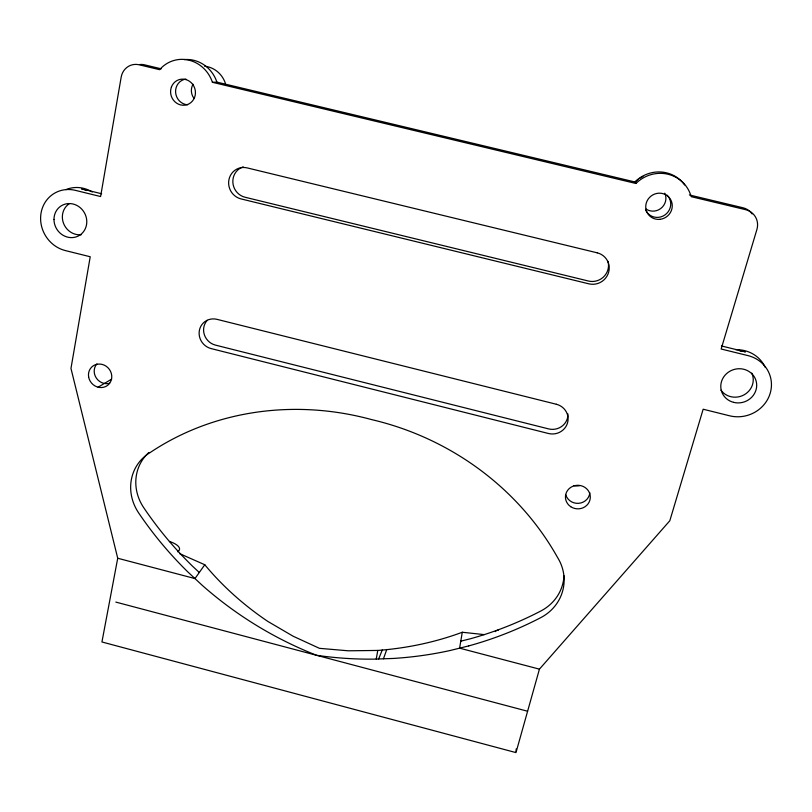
<?xml version="1.0" encoding="UTF-8"?>
<svg xmlns="http://www.w3.org/2000/svg" width="812" height="812" viewBox="0 0 812 812"><rect width="100%" height="100%" fill="white"/><g stroke="black" fill="none" stroke-linecap="round" stroke-linejoin="round"><path stroke-width="1.22" d="M516.056 751.384L516.199 748.938M484.317 634.629L462.282 632.254L459.612 648.159L539.432 669.149L669.819 520.736L703.162 409.218L729.592 415.795A32.805 30.917 -16.8 0 0 770.141 393.455A32.805 30.917 -16.8 0 0 747.933 355.595L721.157 349.018L756.896 229.512A17.022 16.149 -32.6 0 0 745.507 209.648L691.164 196.666A33.596 32.358 -36.5 0 0 635.948 183.482L212.409 82.296A32.866 30.907 72.2 0 0 159.639 69.69L139.177 64.798A16.453 15.337 71.1 0 0 121.181 77.14L100.597 196.545L75.425 190.363A31.556 29.212 59.6 0 0 41.026 213.211A31.556 29.212 59.6 0 0 65.346 250.573L90.223 256.754L70.969 368.415L117.72 558.25L101.936 641.977L515.985 752.602L539.432 669.149M376.25 659.05L377.773 650.442C406.599 648.26 435.171 642.333 462.282 632.254M383.437 658.796L386.766 649.529M378.646 658.968L382.269 649.986M179.594 553.611L204.776 564.746L194.971 578.57L117.72 558.25M177.899 551.916L178.975 550.556A16.971 6.374 10.1 0 0 169.393 541.462M98.079 387.192L111.62 379.163M460.79 641.165L469.813 638.922A375.114 366.74 46.6 0 0 540.893 610.969A46.335 43.401 9.7 0 0 563.995 575.718M377.773 650.442L348.267 650.798L319.451 648.331L293.112 636.212L267.798 621.403C244.31 605.539 222.853 586.599 204.776 564.746M212.409 82.296L216.895 82.124L634.893 181.949A33.15 31.932 -36.8 0 1 684.648 184.963M161.233 68.827L144.597 64.848A16.24 15.144 71.3 0 0 140.161 64.483M689.378 194.961L742.99 207.77A16.798 15.946 -32.8 0 1 752.135 213.921M101.632 193.763L81.504 188.82A31.15 28.877 59.8 0 1 86.508 190.526M721.421 345.953L745.436 351.86A32.368 30.531 -17.1 0 0 739.894 350.987M115.832 602.088L527.607 711.241M199.285 572.49L192.474 566.157A375.915 370.759 20 0 1 143.694 507.622A45.421 42.183 38.3 0 1 148.84 452.507M634.893 181.949L635.948 183.482M207.222 320.324A15.225 14.474 48.7 0 0 215.484 345.12L548.557 428.888A15.489 14.931 0.5 0 0 567.943 413.937M204.614 66.219A24.857 23.457 73.3 0 1 225.503 83.666M607.995 261.352A16.078 15.692 -26.3 0 1 588.395 281.023L245.041 197.235A15.834 15.164 66.4 0 1 232.861 182.385A15.834 15.164 66.4 0 1 243.245 166.866M81.322 234.709A17.062 15.824 59.8 0 1 63.509 223.27A17.062 15.824 59.8 0 1 69.538 203.538M589.837 492.752A12.281 11.652 2.1 0 1 578.712 503.318A12.281 11.652 2.1 0 1 565.761 494.741M664.784 193.185A12.698 12.241 -37.7 0 1 646.098 209.08M635.776 181.644A25.395 24.482 -37.7 0 1 638.252 179.422M640.049 178.122A25.395 24.482 -37.7 0 1 642.942 176.468M187.643 104.778A12.972 12.21 72.4 0 1 175.605 92.355A12.972 12.21 72.4 0 1 185.907 79.079M193.977 98.394A12.434 11.723 73.3 0 1 193.033 84.225M751.77 373.134A17.722 16.727 -17.1 0 1 744.076 394.845A17.722 16.727 -17.1 0 1 720.944 390.176M579.839 485.576A11.784 11.216 1.3 0 1 573.749 485.576M184.131 59.601A32.429 30.521 72.5 0 1 216.895 82.124M666.997 195.073A13.256 12.769 -36.8 0 1 665.058 214.865A13.256 12.769 -36.8 0 1 645.743 210.257M109.63 383.244A12.007 11.135 48.3 0 1 105.692 383.629L103.692 383.305A12.007 11.135 48.3 0 1 96.882 363.918M65.934 189.643A31.018 28.765 59.8 0 1 92.243 191.997M735.733 349.698A32.226 30.409 -17.1 0 1 765.087 367.146M495.33 631.614A17.265 6.587 16.4 0 1 496.112 630.985M497.147 630.457A17.265 6.587 16.4 0 1 498.426 630.061M468.747 645.905L450.051 650.524A379.955 371.226 46.2 0 1 393.018 658.461L373.865 659.141A379.955 371.226 46.2 0 1 316.599 655.304A380.798 375.337 20.3 0 1 202.188 585.29L188.079 572.155A380.798 375.337 20.3 0 1 138.669 512.951A45.979 42.64 38.2 0 1 150.22 452.507A269.432 246.31 24 0 1 371.703 419.621A269.604 246.513 23.4 0 1 557.479 557.357A46.913 43.889 9.9 0 1 540.691 617.678A379.955 371.226 46.2 0 1 468.747 645.905M597.175 252.816L247.173 167.901A16.047 15.357 66 0 0 228.933 179.716A16.047 15.357 66 0 0 240.991 198.899L588.812 283.824A16.291 15.895 -25.8 0 0 608.675 272.142A16.291 15.895 -25.8 0 0 597.175 252.816M556.342 404.254L217.007 319.349A15.418 14.646 48.5 0 0 199.397 330.291A15.418 14.646 48.5 0 0 211.181 348.602L548.455 433.496A15.692 15.103 0.8 0 0 567.588 422.687A15.692 15.103 0.8 0 0 556.342 404.254M733.652 402.366A18.037 17.001 -16.8 0 0 756.195 381.275A18.037 17.001 -16.8 0 0 726.364 373.825A18.037 17.001 -16.8 0 0 733.652 402.366M660.014 219.321A13.439 12.941 -36.4 0 0 669.951 198.493A13.439 12.941 -36.4 0 0 647.042 201.041A13.439 12.941 -36.4 0 0 660.014 219.321M53.978 219.484A17.357 16.067 59.6 0 0 78.612 235.866A17.357 16.067 59.6 0 0 78.551 206.421A17.357 16.067 59.6 0 0 53.978 219.484M88.63 376.93A12.16 11.266 48.2 0 0 107.6 385.375A12.16 11.266 48.2 0 0 104.139 365.095A12.16 11.266 48.2 0 0 88.63 376.93M171.403 87.077A13.144 12.363 72.2 0 0 184.963 105.164A13.144 12.363 72.2 0 0 192.677 84.326A13.144 12.363 72.2 0 0 171.403 87.077M570.755 506.708A12.444 11.784 2.3 0 0 590.263 498.142A12.444 11.784 2.3 0 0 572.602 486.378A12.444 11.784 2.3 0 0 570.755 506.708"/></g></svg>
